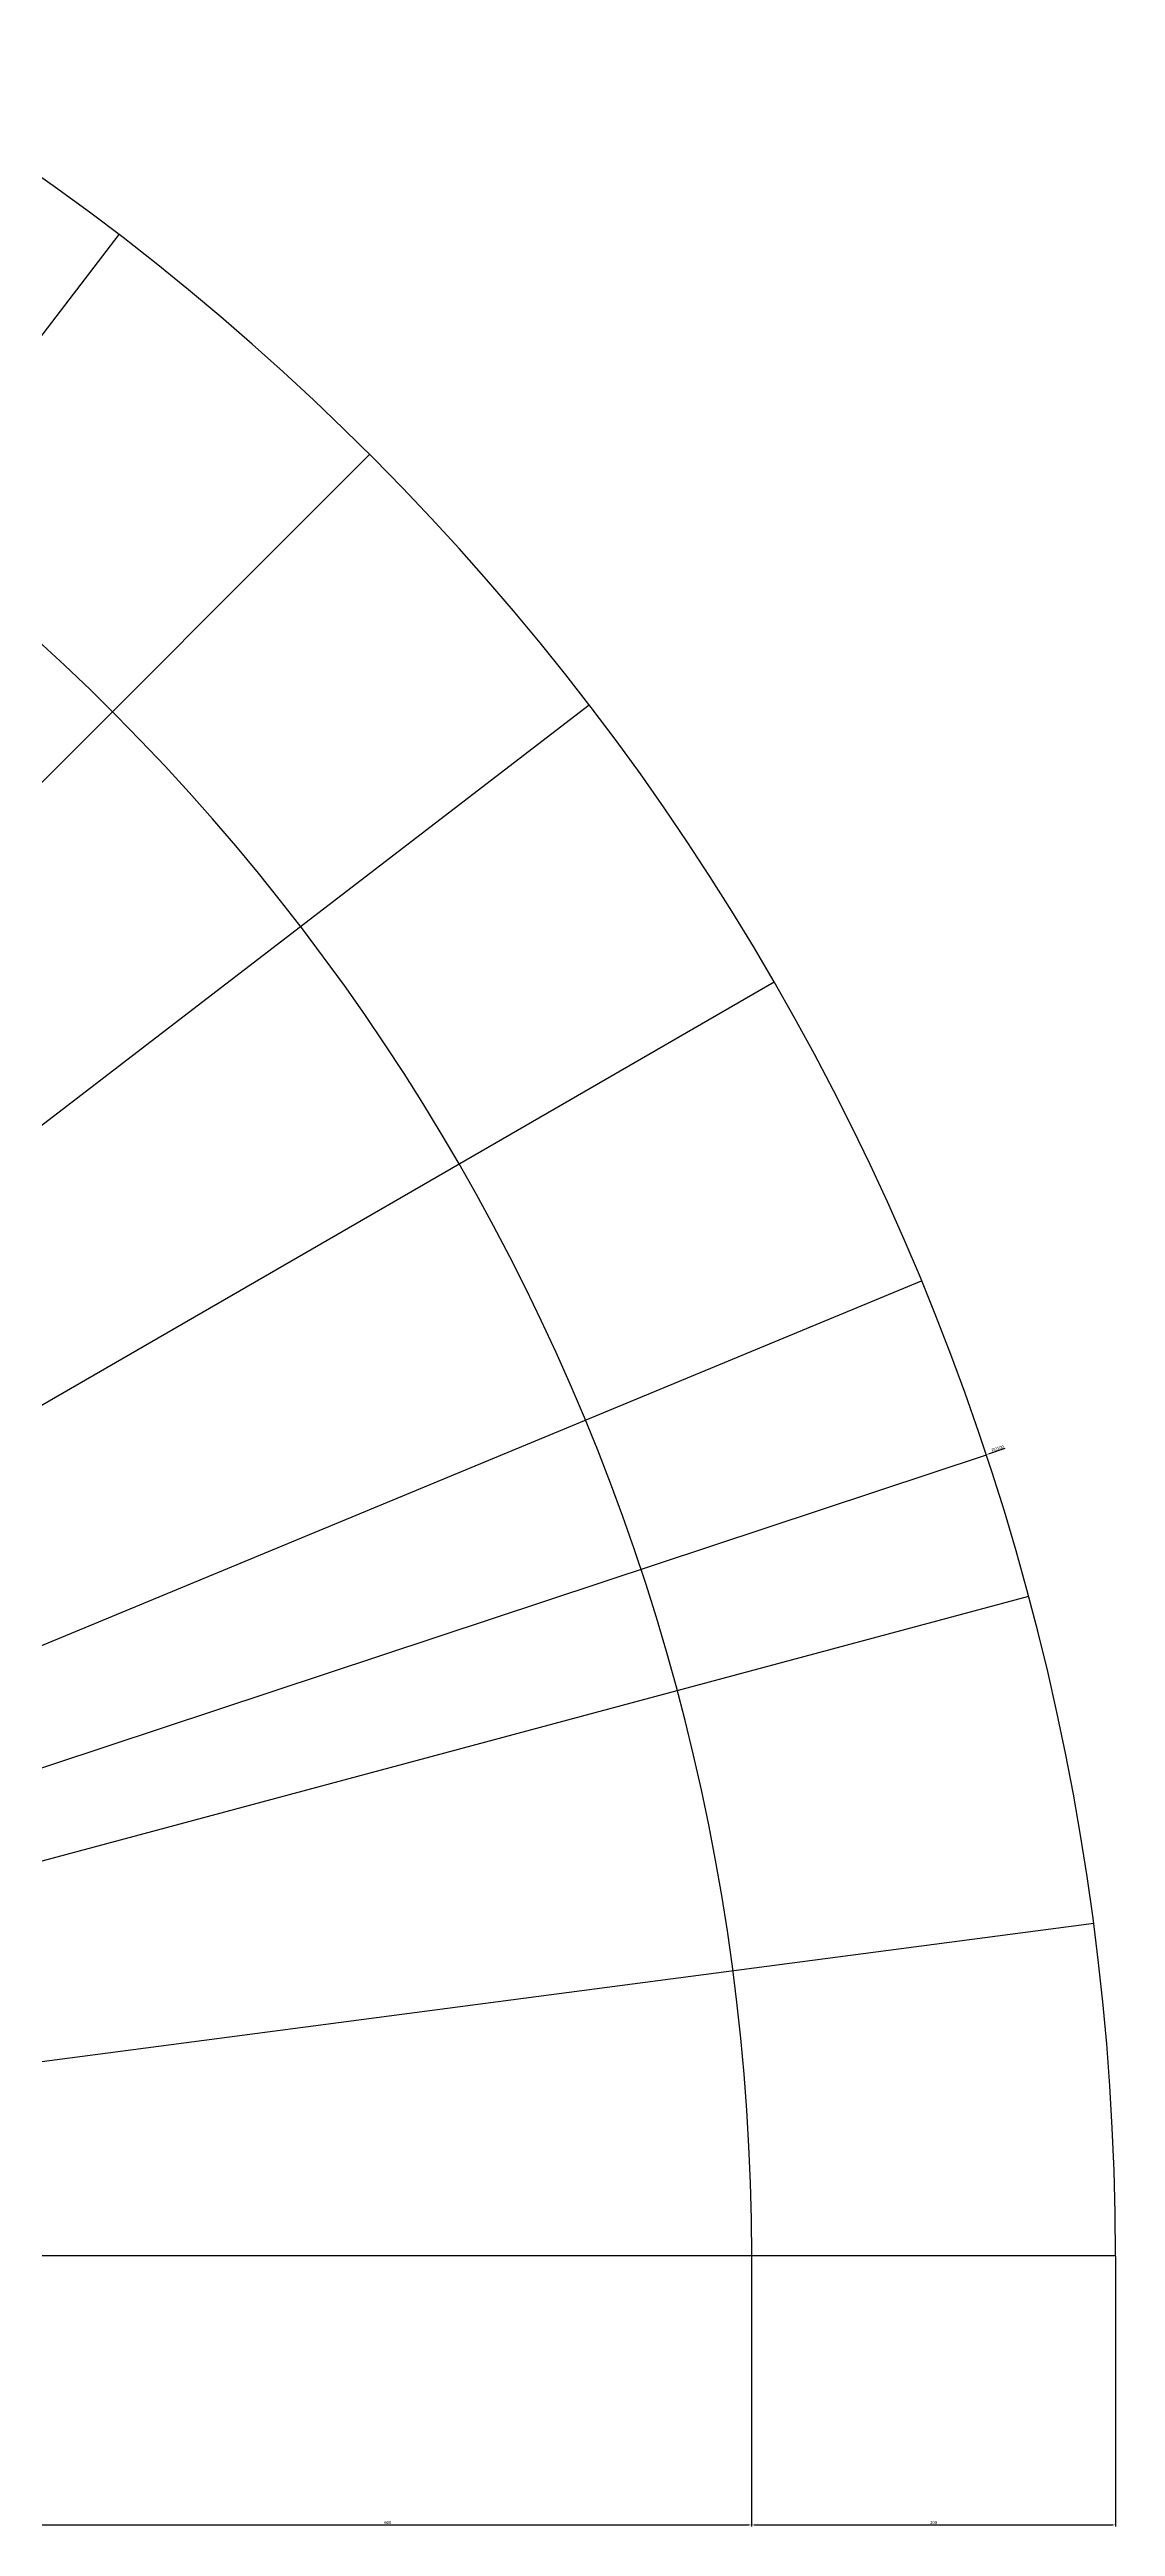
# Model space of a CAD drawing. Header units: millimetres. Extents: x -1642 to 49252, y 449 to 14556.
# Drawn here: x 8464 to 9343, y 1411 to 3452 of the extents above; entities that cross this region are included whole.
import ezdxf

# ---------------------------------------------------------------- set-up
doc = ezdxf.new("R2010")
doc.units = ezdxf.units.MM
doc.layers.get('Defpoints').update_dxf_attribs({"lineweight": 40})
doc.styles.get("Standard").update_dxf_attribs({"font": 'arial.ttf'})
doc.dimstyles.new('ISO-25', dxfattribs={"dimtxt": 2.5, "dimasz": 2.5, "dimexe": 1.25, "dimexo": 0.625, "dimtad": 1, "dimtxsty": 'Standard', "dimcen": 2.5, "dimadec": 0, "dimazin": 0, "dimtfac": 1, "dimtmove": 0, "dimatfit": 3, "dimfxl": 1, "dimarcsym": 0})

# ---------------------------------------------------------------- blocks, each defined once
blk = doc.blocks.new('*U12')
blk.add_line((0, 0), (0, -900))
blk = doc.blocks.new('*U13')
at = {"color": 0, "linetype": 'ByBlock', "lineweight": -2, "transparency": 16777216}
for p, rotation in [((7843, 2673), 149.9999999999996), ((7973.6, 2585.8), 142.4999999999996), ((8091.6, 2482.3), 134.9999999999997), ((8195.1, 2364.3), 127.4999999999997), ((8282.3, 2233.8), 119.9999999999997), ((8351.7, 2093), 112.4999999999998), ((8402.2, 1944.4), 104.9999999999999), ((8432.8, 1790.4), 97.49999999999997), ((8443, 1633.8), 90)]:
    blk.add_blockref('*U12', p, dxfattribs=dict(at, rotation=rotation))
blk = doc.blocks.new('*D14')
at = {"color": 0, "lineweight": -2, "transparency": 16777216}
for p, q in [((8443, 1633.2), (8443, 1410.5)), ((9043, 1633.2), (9043, 1410.5)), ((8445.5, 1411.8), (9040.5, 1411.8))]:
    blk.add_line(p, q, dxfattribs=at)
for points in [[(8445.5, 1412.2), (8445.5, 1411.3), (8443, 1411.8)], [(9040.5, 1412.2), (9040.5, 1411.3), (9043, 1411.8)]]:
    blk.add_solid(points, dxfattribs=at)
at = {"layer": 'Defpoints', "color": 0, "lineweight": -2, "transparency": 16777216}
for p in [(8443, 1633.8), (9043, 1633.8), (9043, 1411.8)]:
    blk.add_point(p, dxfattribs=at)
at = {"color": 0, "transparency": 16777216, "insert": (8743, 1413.7), "char_height": 2.5, "attachment_point": 5}
blk.add_mtext('600', dxfattribs=at)
blk = doc.blocks.new('*D15')
at = {"color": 0, "lineweight": -2, "transparency": 16777216}
for p, q in [((9043, 1633.2), (9043, 1410.5)), ((9343, 1633.2), (9343, 1410.5)), ((9045.5, 1411.8), (9340.5, 1411.8))]:
    blk.add_line(p, q, dxfattribs=at)
for points in [[(9045.5, 1412.2), (9045.5, 1411.3), (9043, 1411.8)], [(9340.5, 1412.2), (9340.5, 1411.3), (9343, 1411.8)]]:
    blk.add_solid(points, dxfattribs=at)
at = {"layer": 'Defpoints', "color": 0, "lineweight": -2, "transparency": 16777216}
for p in [(9043, 1633.8), (9343, 1633.8), (9343, 1411.8)]:
    blk.add_point(p, dxfattribs=at)
at = {"color": 0, "transparency": 16777216, "insert": (9193, 1413.7), "char_height": 2.5, "attachment_point": 5}
blk.add_mtext('300', dxfattribs=at)
blk = doc.blocks.new('*D19')
at = {"color": 0, "lineweight": -2, "transparency": 16777216}
for p, q in [((7243, 1633.8), (9236.6, 2294)), ((9251.8, 2299.1), (9238.9, 2294.8))]:
    blk.add_line(p, q, dxfattribs=at)
blk.add_solid([(9238.8, 2295.2), (9239.1, 2294.4), (9236.6, 2294)], dxfattribs=at)
at = {"layer": 'Defpoints', "color": 0, "lineweight": -2, "transparency": 16777216}
for p in [(9236.6, 2294), (7243, 1633.8)]:
    blk.add_point(p, dxfattribs=at)
at = {"color": 0, "transparency": 16777216, "insert": (9246, 2299.2), "char_height": 2.5, "attachment_point": 5, "rotation": 18.3252}
blk.add_mtext('R2100', dxfattribs=at)

msp = doc.modelspace()

# ---------------------------------------------------------------- linework, layer by layer
for radius in [2100, 1800]:
    msp.add_arc((7243.049, 1633.776), radius, 0, 60)

# ---------------------------------------------------------------- block references
msp.add_blockref('*U13', (0, 0))

# ---------------------------------------------------------------- dimensions: what is measured, and where the dimension line sits
dim = msp.add_radius_dim(center=(7243.049, 1633.776), mpoint=(9236.552, 2294.038), dimstyle='ISO-25')
dim.commit()
dim.dimension.update_dxf_attribs({"geometry": '*D19', "text_midpoint": (9245.969, 2299.16)})
for base, p1, p2, picture, middle in [((9043.049, 1411.753), (8443.049, 1633.776), (9043.049, 1633.776), '*D14', (8743.049, 1413.655)), ((9343.049, 1411.753), (9043.049, 1633.776), (9343.049, 1633.776), '*D15', (9193.049, 1413.655))]:
    dim = msp.add_linear_dim(base=base, p1=p1, p2=p2, dimstyle='ISO-25')
    dim.commit()
    dim.dimension.update_dxf_attribs({"geometry": picture, "text_midpoint": middle})

doc.saveas('drawing.dxf')
